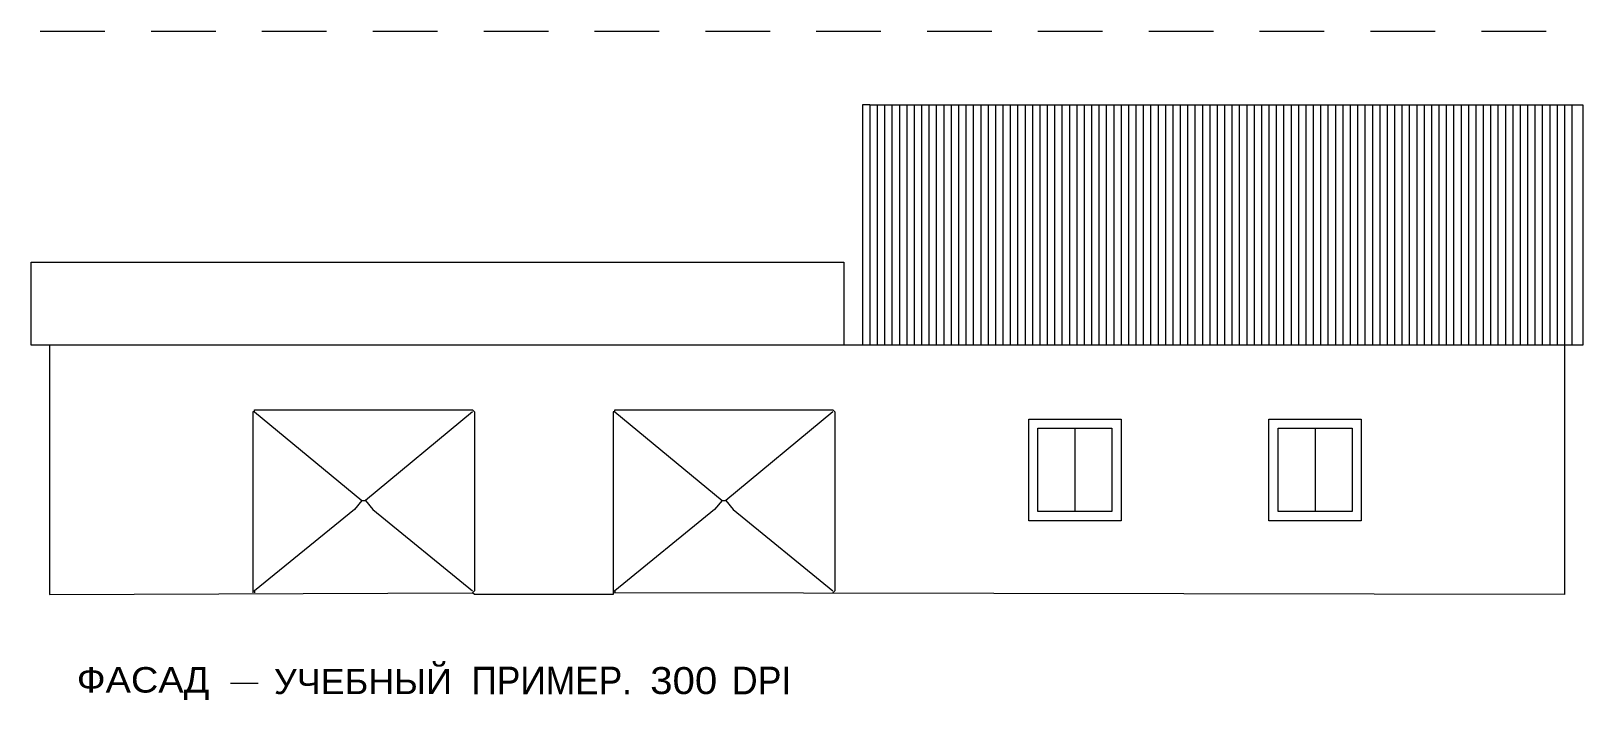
# Model space of a CAD drawing. Header units: millimetres. Extents: x 2.5 to 73.7, y 2.8 to 33.4.
import ezdxf

# ---------------------------------------------------------------- set-up
doc = ezdxf.new("R2010")
doc.units = ezdxf.units.MM
doc.layers.add('PAGE_1_GEOMETRY', color=7, linetype='Continuous')
doc.layers.add('PAGE_1_TEXT', color=7, linetype='Continuous')
doc.styles.add('PDF_b8ea47ba9be52252', font='LiberationSans-Regular.ttf')

msp = doc.modelspace()

# ---------------------------------------------------------------- linework, layer by layer
at = {"layer": 'PAGE_1_GEOMETRY', "color": 7, "lineweight": 9}
for p, q in [((2.963, 33.443), (5.927, 33.443)), ((8.043, 33.443), (11.007, 33.443)), ((13.123, 33.443), (16.087, 33.443)), ((18.203, 33.443), (21.167, 33.443)), ((23.283, 33.443), (26.247, 33.443)), ((28.363, 33.443), (31.327, 33.443)), ((33.443, 33.443), (36.407, 33.443)), ((38.523, 33.443), (41.487, 33.443)), ((43.603, 33.443), (46.567, 33.443)), ((48.683, 33.443), (51.647, 33.443)), ((53.763, 33.443), (56.727, 33.443)), ((58.843, 33.443), (61.807, 33.443)), ((63.923, 33.443), (66.887, 33.443)), ((69.003, 33.443), (71.967, 33.443)), ((40.979, 30.057), (40.979, 19.05)), ((41.317, 30.057), (41.317, 19.05)), ((41.656, 30.057), (41.656, 19.05)), ((41.995, 30.057), (41.995, 19.05)), ((42.333, 30.057), (42.333, 19.05)), ((42.672, 30.057), (42.672, 19.05)), ((43.011, 30.057), (43.011, 19.05)), ((43.349, 30.057), (43.349, 19.05)), ((43.688, 30.057), (43.688, 19.05)), ((44.027, 30.057), (44.027, 19.05)), ((44.365, 30.057), (44.365, 19.05)), ((44.704, 30.057), (44.704, 19.05)), ((45.043, 30.057), (45.043, 19.05)), ((45.381, 30.057), (45.381, 19.05)), ((45.72, 30.057), (45.72, 19.05)), ((46.059, 30.057), (46.059, 19.05)), ((46.397, 30.057), (46.397, 19.05)), ((46.736, 30.057), (46.736, 19.05)), ((47.075, 30.057), (47.075, 19.05)), ((47.413, 30.057), (47.413, 19.05)), ((47.752, 30.057), (47.752, 19.05)), ((48.091, 30.057), (48.091, 19.05)), ((48.429, 30.057), (48.429, 19.05)), ((48.768, 30.057), (48.768, 19.05)), ((49.107, 30.057), (49.107, 19.05)), ((49.445, 30.057), (49.445, 19.05)), ((49.784, 30.057), (49.784, 19.05)), ((50.123, 30.057), (50.123, 19.05)), ((50.461, 30.057), (50.461, 19.05)), ((50.8, 30.057), (50.8, 19.05)), ((51.139, 30.057), (51.139, 19.05)), ((51.477, 30.057), (51.477, 19.05)), ((51.816, 30.057), (51.816, 19.05)), ((52.155, 30.057), (52.155, 19.05)), ((52.493, 30.057), (52.493, 19.05)), ((52.832, 30.057), (52.832, 19.05)), ((53.171, 30.057), (53.171, 19.05)), ((53.509, 30.057), (53.509, 19.05)), ((53.848, 30.057), (53.848, 19.05)), ((54.187, 30.057), (54.187, 19.05)), ((54.525, 30.057), (54.525, 19.05)), ((54.864, 30.057), (54.864, 19.05)), ((55.203, 30.057), (55.203, 19.05)), ((55.541, 30.057), (55.541, 19.05)), ((55.88, 30.057), (55.88, 19.05)), ((56.219, 30.057), (56.219, 19.05)), ((56.557, 30.057), (56.557, 19.05)), ((56.896, 30.057), (56.896, 19.05)), ((57.235, 30.057), (57.235, 19.05)), ((57.573, 30.057), (57.573, 19.05)), ((57.912, 30.057), (57.912, 19.05)), ((58.251, 30.057), (58.251, 19.05)), ((58.589, 30.057), (58.589, 19.05)), ((58.928, 30.057), (58.928, 19.05)), ((59.267, 30.057), (59.267, 19.05)), ((59.605, 30.057), (59.605, 19.05)), ((59.944, 30.057), (59.944, 19.05)), ((60.283, 30.057), (60.283, 19.05)), ((60.621, 30.057), (60.621, 19.05)), ((60.96, 30.057), (60.96, 19.05)), ((61.299, 30.057), (61.299, 19.05)), ((61.637, 30.057), (61.637, 19.05)), ((61.976, 30.057), (61.976, 19.05)), ((62.315, 30.057), (62.315, 19.05)), ((62.653, 30.057), (62.653, 19.05)), ((62.992, 30.057), (62.992, 19.05)), ((63.331, 30.057), (63.331, 19.05)), ((63.669, 30.057), (63.669, 19.05)), ((64.008, 30.057), (64.008, 19.05)), ((64.347, 30.057), (64.347, 19.05)), ((64.685, 30.057), (64.685, 19.05)), ((65.024, 30.057), (65.024, 19.05)), ((65.363, 30.057), (65.363, 19.05)), ((65.701, 30.057), (65.701, 19.05)), ((66.04, 30.057), (66.04, 19.05)), ((66.379, 30.057), (66.379, 19.05)), ((66.717, 30.057), (66.717, 19.05)), ((67.056, 30.057), (67.056, 19.05)), ((67.395, 30.057), (67.395, 19.05)), ((67.733, 30.057), (67.733, 19.05)), ((68.072, 30.057), (68.072, 19.05)), ((68.411, 30.057), (68.411, 19.05)), ((68.749, 30.057), (68.749, 19.05)), ((69.088, 30.057), (69.088, 19.05)), ((69.427, 30.057), (69.427, 19.05)), ((69.765, 30.057), (69.765, 19.05)), ((70.104, 30.057), (70.104, 19.05)), ((70.443, 30.057), (70.443, 19.05)), ((70.781, 30.057), (70.781, 19.05)), ((71.12, 30.057), (71.12, 19.05)), ((71.459, 30.057), (71.459, 19.05)), ((71.797, 30.057), (71.797, 19.05)), ((72.136, 30.057), (72.136, 19.05)), ((72.475, 30.057), (72.475, 19.05)), ((73.152, 30.057), (73.152, 19.05)), ((12.785, 16.002), (17.695, 11.938)), ((22.775, 16.002), (17.865, 11.938)), ((29.295, 16.002), (34.205, 11.938)), ((39.285, 16.002), (34.375, 11.938)), ((50.377, 15.24), (50.377, 11.43)), ((61.383, 15.24), (61.383, 11.43)), ((17.695, 11.938), (17.865, 11.938)), ((34.205, 11.938), (34.375, 11.938)), ((12.7, 7.789), (12.785, 7.789)), ((29.21, 7.789), (29.295, 7.789)), ((11.684, 3.556), (12.954, 3.556))]:
    msp.add_line(p, q, dxfattribs=at)
at = {"layer": 'PAGE_1_GEOMETRY', "color": 7, "lineweight": 13}
for p, q in [((12.785, 7.789), (12.785, 7.705)), ((29.295, 7.789), (29.295, 7.705))]:
    msp.add_line(p, q, dxfattribs=at)
at = {"layer": 'PAGE_1_GEOMETRY', "color": 7, "lineweight": 9}
for points in [[(72.813, 30.057), (72.813, 7.62), (29.21, 7.705)], [(40.979, 30.057), (73.66, 30.057), (73.66, 19.05), (39.793, 19.05)], [(40.979, 30.057), (40.64, 30.057), (40.64, 19.05)], [(3.387, 19.05), (3.387, 7.62), (22.775, 7.705)], [(12.785, 16.002), (12.7, 16.002), (12.7, 7.705)], [(12.785, 16.002), (12.785, 16.087), (22.775, 16.087), (22.86, 16.002), (22.86, 7.789), (22.775, 7.705)], [(29.295, 16.002), (29.21, 16.002), (29.21, 7.62), (22.86, 7.62), (22.775, 7.705)], [(29.295, 16.002), (29.295, 16.087), (39.285, 16.087), (39.37, 16.002), (39.37, 7.789), (39.285, 7.705)], [(17.695, 11.938), (17.357, 11.515), (12.785, 7.789)], [(17.865, 11.938), (18.203, 11.515), (22.775, 7.789)], [(34.205, 11.938), (33.867, 11.515), (29.295, 7.789)], [(34.375, 11.938), (34.713, 11.515), (39.285, 7.789)]]:
    msp.add_lwpolyline(points, dxfattribs=at)
for points in [[(39.793, 19.05), (2.54, 19.05), (2.54, 22.86), (39.793, 22.86)], [(48.26, 15.663), (52.493, 15.663), (52.493, 11.007), (48.26, 11.007)], [(59.267, 15.663), (63.5, 15.663), (63.5, 11.007), (59.267, 11.007)], [(48.683, 15.24), (52.07, 15.24), (52.07, 11.43), (48.683, 11.43)], [(59.69, 15.24), (63.077, 15.24), (63.077, 11.43), (59.69, 11.43)]]:
    msp.add_lwpolyline(points, close=True, dxfattribs=at)

# ---------------------------------------------------------------- texts
at = {"layer": 'PAGE_1_TEXT', "color": 7, "style": 'PDF_b8ea47ba9be52252'}
for s, height, width, p in [('ФАСАД', 1.1683, 1.065025, (4.637, 3.132)), ('УЧЕБНЫЙ', 1.1483, 1.026632, (13.67, 3.064)), ('ПРИМЕР.', 1.27, 0.911669, (22.724, 3.048)), ('300', 1.2341, 1.067812, (30.915, 3.066)), ('DPI', 1.27, 0.921819, (34.658, 3.048))]:
    msp.add_text(s, height=height, dxfattribs=dict(at, width=width)).set_placement(p)

doc.saveas('drawing.dxf')
